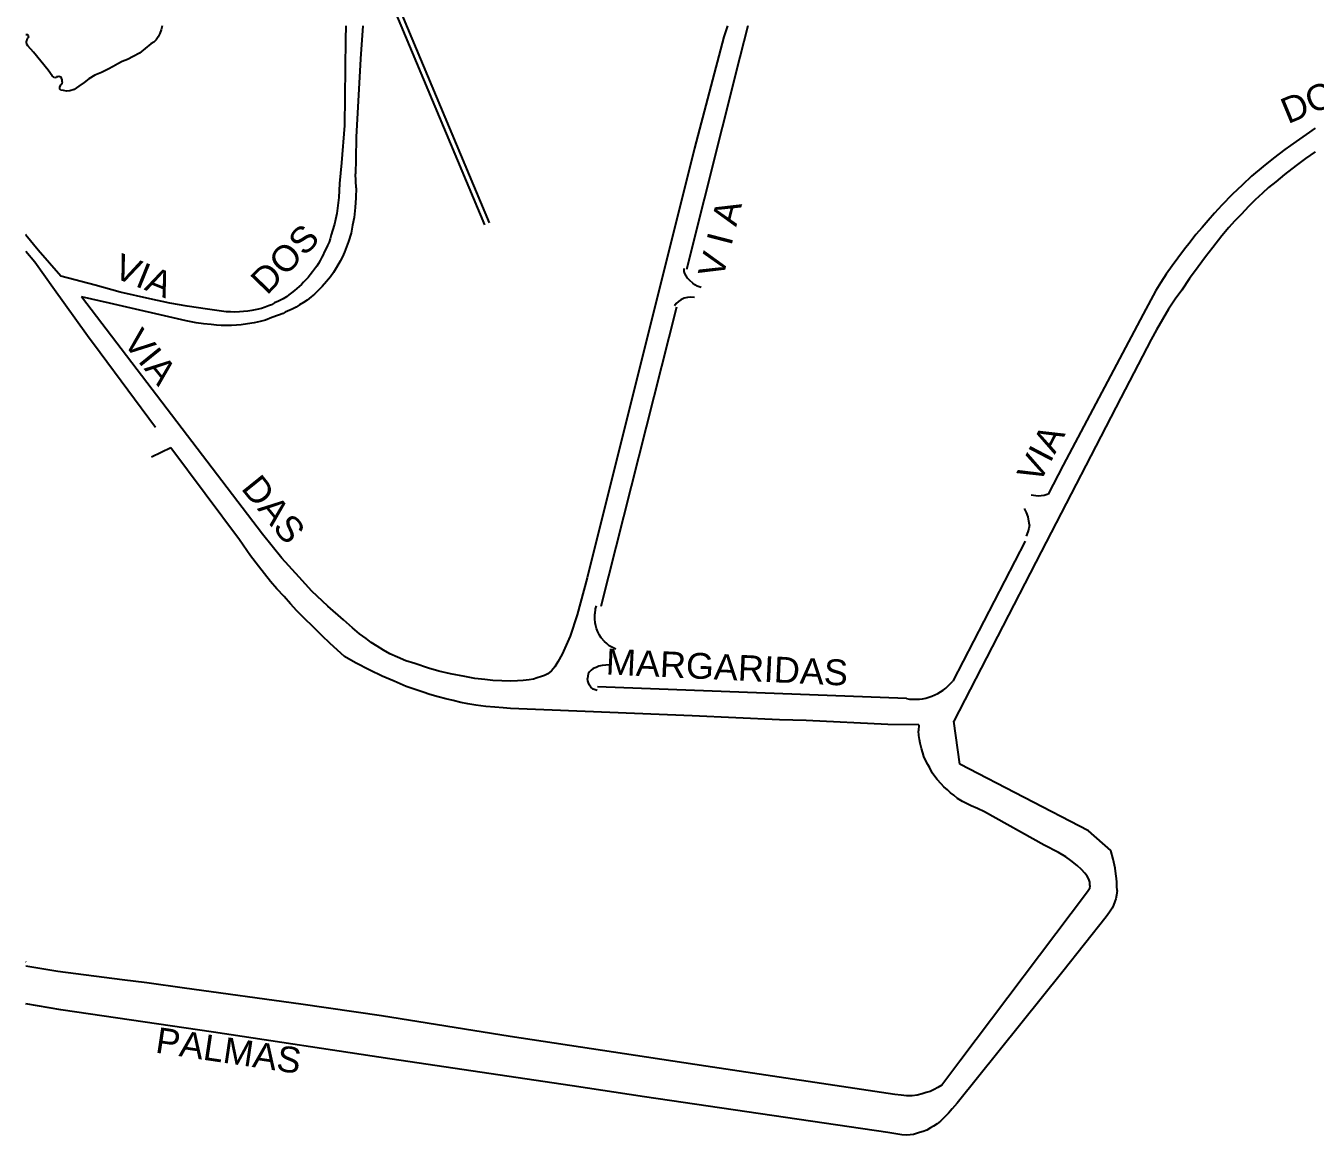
# Model space of a CAD drawing. Header units: millimetres. Extents: x 583 to 26013, y 350 to 21391.
# Drawn here: x 11091 to 11591, y 14954 to 15384 of the extents above; entities that cross this region are included whole.
import ezdxf
from ezdxf.enums import TextEntityAlignment as Align

# ---------------------------------------------------------------- set-up
doc = ezdxf.new("R2010")
doc.units = ezdxf.units.MM
for name, color, linetype in [('105-QUADRAS_ESTRADAS', 80, 'Continuous'), ('110-CERCA_DE_ARAME', 10, 'Continuous'), ('145-', 130, 'Continuous'), ('RIOS', 140, 'Continuous')]:
    doc.layers.add(name, color=color, linetype=linetype)
doc.styles.add('EU', font='arial.ttf', dxfattribs={"height": 10})

msp = doc.modelspace()

# ---------------------------------------------------------------- linework, layer by layer
at = {"color": 0, "linetype": 'Continuous', "lineweight": 25}
msp.add_arc((11435.92335, 15141.56991), 18.76141, 259.8450724, 321.5458291, dxfattribs=at)
at = {"layer": '105-QUADRAS_ESTRADAS', "color": 0, "linetype": 'Continuous'}
for p, q in [((11215.31551, 15383.90241), (11215.11551, 15378.60241)), ((11371.21551, 15383.90241), (11368.01551, 15371.80241)), ((11215.11551, 15378.60241), (11214.71551, 15345.30241)), ((11368.01551, 15371.80241), (11347.31551, 15289.40241)), ((11214.71551, 15345.30241), (11213.61551, 15330.80241)), ((11587.61551, 15341.80241), (11583.81551, 15339.10241)), ((11591.11551, 15344.20241), (11587.61551, 15341.80241)), ((11591.11551, 15344.20241), (11591.11551, 15344.20241)), ((11579.41551, 15336.00241), (11575.01551, 15332.60241)), ((11583.81551, 15339.10241), (11579.41551, 15336.00241)), ((11213.61551, 15330.80241), (11212.81551, 15322.80241)), ((11575.01551, 15332.60241), (11571.01551, 15329.40241)), ((11566.51551, 15325.60241), (11563.01551, 15322.30241)), ((11571.01551, 15329.40241), (11566.51551, 15325.60241)), ((11212.81551, 15322.80241), (11212.51551, 15317.40241)), ((11212.51551, 15317.40241), (11212.11551, 15314.30241)), ((11211.71551, 15311.20241), (11211.21551, 15308.90241)), ((11212.11551, 15314.30241), (11211.71551, 15311.20241)), ((11210.81551, 15307.00241), (11210.11551, 15304.60241)), ((11211.21551, 15308.90241), (11210.81551, 15307.00241)), ((11091.31551, 15302.90241), (11091.21551, 15303.00241)), ((11095.91551, 15296.90241), (11091.21551, 15302.80241)), ((11208.81551, 15300.10241), (11208.11551, 15298.80241)), ((11209.21551, 15301.30241), (11208.81551, 15300.10241)), ((11209.61551, 15302.90241), (11209.21551, 15301.30241)), ((11210.11551, 15304.60241), (11209.61551, 15302.90241)), ((11104.81551, 15286.90241), (11095.91551, 15296.90241)), ((11206.51551, 15295.20241), (11206.01551, 15294.20241)), ((11206.91551, 15296.20241), (11206.51551, 15295.20241)), ((11207.51551, 15297.40241), (11206.91551, 15296.20241)), ((11208.11551, 15298.80241), (11207.51551, 15297.40241)), ((11203.51551, 15290.10241), (11202.31551, 15288.50241)), ((11204.01551, 15290.80241), (11203.51551, 15290.10241)), ((11204.61551, 15291.80241), (11204.01551, 15290.80241)), ((11205.31551, 15293.00241), (11204.61551, 15291.80241)), ((11206.01551, 15294.20241), (11205.31551, 15293.00241)), ((11118.11551, 15283.40241), (11104.81551, 15286.90241)), ((11199.51551, 15285.20241), (11198.81551, 15284.50241)), ((11200.61551, 15286.30241), (11199.51551, 15285.20241)), ((11201.41551, 15287.40241), (11200.61551, 15286.30241)), ((11202.31551, 15288.50241), (11201.41551, 15287.40241)), ((11346.51551, 15288.70241), (11346.41551, 15289.80241)), ((11346.71551, 15287.90241), (11346.51551, 15288.70241)), ((11347.21551, 15287.00241), (11346.71551, 15287.90241)), ((11347.81551, 15286.10241), (11347.21551, 15287.00241)), ((11348.61551, 15285.20241), (11347.81551, 15286.10241)), ((11349.81551, 15284.10241), (11348.61551, 15285.20241)), ((11127.71551, 15280.70241), (11118.11551, 15283.40241)), ((11139.21551, 15278.10241), (11127.71551, 15280.70241)), ((11194.21551, 15280.40241), (11193.11551, 15279.60241)), ((11195.41551, 15281.30241), (11194.21551, 15280.40241)), ((11196.31551, 15282.10241), (11195.41551, 15281.30241)), ((11197.21551, 15282.90241), (11196.31551, 15282.10241)), ((11198.01551, 15283.70241), (11197.21551, 15282.90241)), ((11198.81551, 15284.50241), (11198.01551, 15283.70241)), ((11350.61551, 15283.50241), (11349.81551, 15284.10241)), ((11351.51551, 15283.00241), (11350.61551, 15283.50241)), ((11353.01551, 15282.50241), (11351.51551, 15283.00241)), ((11118.61551, 15271.20241), (11112.81551, 15278.90241)), ((11123.61551, 15276.40241), (11112.81551, 15278.90241)), ((11153.31551, 15269.50241), (11123.61551, 15276.40241)), ((11147.01551, 15276.40241), (11139.21551, 15278.10241)), ((11153.71551, 15275.30241), (11147.01551, 15276.40241)), ((11161.61551, 15274.10241), (11153.71551, 15275.30241)), ((11185.31551, 15275.40241), (11184.01551, 15274.90241)), ((11186.41551, 15275.80241), (11185.31551, 15275.40241)), ((11187.61551, 15276.50241), (11186.41551, 15275.80241)), ((11189.11551, 15277.20241), (11187.61551, 15276.50241)), ((11190.91551, 15278.10241), (11189.11551, 15277.20241)), ((11192.31551, 15278.90241), (11190.91551, 15278.10241)), ((11193.11551, 15279.60241), (11192.31551, 15278.90241)), ((11343.41551, 15276.30241), (11342.71551, 15275.40241)), ((11344.21551, 15277.10241), (11343.41551, 15276.30241)), ((11345.21551, 15277.70241), (11344.21551, 15277.10241)), ((11346.51551, 15278.30241), (11345.21551, 15277.70241)), ((11347.81551, 15278.60241), (11346.51551, 15278.30241)), ((11349.01551, 15278.70241), (11347.81551, 15278.60241)), ((11350.41551, 15278.60241), (11349.01551, 15278.70241)), ((11183.01551, 15186.90241), (11118.61551, 15271.20241)), ((11167.01551, 15273.30241), (11161.61551, 15274.10241)), ((11168.91551, 15273.10241), (11167.01551, 15273.30241)), ((11170.51551, 15273.00241), (11168.91551, 15273.10241)), ((11172.01551, 15272.90241), (11170.51551, 15273.00241)), ((11174.01551, 15273.00241), (11172.01551, 15272.90241)), ((11175.61551, 15273.20241), (11174.01551, 15273.00241)), ((11177.21551, 15273.30241), (11175.61551, 15273.20241)), ((11178.81551, 15273.60241), (11177.21551, 15273.30241)), ((11180.71551, 15274.00241), (11178.81551, 15273.60241)), ((11182.51551, 15274.40241), (11180.71551, 15274.00241)), ((11184.01551, 15274.90241), (11182.51551, 15274.40241)), ((11186.61551, 15270.80241), (11184.11551, 15269.80241)), ((11189.21551, 15271.70241), (11186.61551, 15270.80241)), ((11190.91551, 15272.40241), (11189.21551, 15271.70241)), ((11191.71551, 15272.90241), (11190.91551, 15272.40241)), ((11343.51551, 15274.80241), (11314.11551, 15158.80241)), ((11157.21551, 15268.80241), (11153.31551, 15269.50241)), ((11160.11551, 15268.40241), (11157.21551, 15268.80241)), ((11163.01551, 15268.10241), (11160.11551, 15268.40241)), ((11165.11551, 15267.90241), (11163.01551, 15268.10241)), ((11166.91551, 15267.70241), (11165.11551, 15267.90241)), ((11168.91551, 15267.70241), (11166.91551, 15267.70241)), ((11170.91551, 15267.80241), (11168.91551, 15267.70241)), ((11172.81551, 15267.90241), (11170.91551, 15267.80241)), ((11174.71551, 15268.00241), (11172.81551, 15267.90241)), ((11177.11551, 15268.40241), (11174.71551, 15268.00241)), ((11179.71551, 15268.80241), (11177.11551, 15268.40241)), ((11182.01551, 15269.30241), (11179.71551, 15268.80241)), ((11184.11551, 15269.80241), (11182.01551, 15269.30241)), ((11120.01551, 15257.10241), (11115.11551, 15263.70241)), ((11190.41551, 15177.50241), (11183.01551, 15186.90241)), ((11178.31551, 15178.40241), (11174.01551, 15184.60241)), ((11478.71551, 15184.10241), (11450.61551, 15129.90241)), ((11181.41551, 15174.40241), (11178.31551, 15178.40241)), ((11197.11551, 15170.20241), (11190.41551, 15177.50241)), ((11183.71551, 15171.40241), (11181.41551, 15174.40241)), ((11186.11551, 15168.50241), (11183.71551, 15171.40241)), ((11202.11551, 15164.70241), (11197.11551, 15170.20241)), ((11188.51551, 15165.60241), (11186.11551, 15168.50241)), ((11191.31551, 15162.70241), (11188.51551, 15165.60241)), ((11308.81551, 15169.90241), (11304.91551, 15155.60241)), ((11193.81551, 15159.80241), (11191.31551, 15162.70241)), ((11208.31551, 15158.90241), (11202.11551, 15164.70241)), ((11196.21551, 15157.10241), (11193.81551, 15159.80241)), ((11199.21551, 15154.20241), (11196.21551, 15157.10241)), ((11214.31551, 15153.60241), (11208.31551, 15158.90241)), ((11304.91551, 15155.60241), (11302.21551, 15147.30241)), ((11312.01551, 15157.90241), (11311.81551, 15155.90241)), ((11311.81551, 15154.00241), (11311.81551, 15155.90241)), ((11312.31551, 15159.10241), (11312.01551, 15157.90241)), ((11202.41551, 15151.00241), (11199.21551, 15154.20241)), ((11206.01551, 15147.50241), (11202.41551, 15151.00241)), ((11217.81551, 15150.50241), (11214.31551, 15153.60241)), ((11220.61551, 15148.20241), (11217.81551, 15150.50241)), ((11312.01551, 15152.40241), (11311.81551, 15154.00241)), ((11312.21551, 15151.30241), (11312.01551, 15152.40241)), ((11312.51551, 15150.20241), (11312.21551, 15151.30241)), ((11313.01551, 15149.00241), (11312.51551, 15150.20241)), ((11209.21551, 15144.50241), (11206.01551, 15147.50241)), ((11223.11551, 15146.40241), (11220.61551, 15148.20241)), ((11225.11551, 15144.90241), (11223.11551, 15146.40241)), ((11302.21551, 15147.30241), (11299.21551, 15140.30241)), ((11313.61551, 15147.70241), (11313.01551, 15149.00241)), ((11314.31551, 15146.60241), (11313.61551, 15147.70241)), ((11315.51551, 15145.20241), (11314.31551, 15146.60241)), ((11316.41551, 15144.40241), (11315.51551, 15145.20241)), ((11214.81551, 15139.40241), (11209.21551, 15144.50241)), ((11227.41551, 15143.40241), (11225.11551, 15144.90241)), ((11229.91551, 15141.90241), (11227.41551, 15143.40241)), ((11232.31551, 15140.50241), (11229.91551, 15141.90241)), ((11235.31551, 15139.10241), (11232.31551, 15140.50241)), ((11299.21551, 15140.30241), (11297.51551, 15137.40241)), ((11317.41551, 15143.50241), (11316.41551, 15144.40241)), ((11318.71551, 15142.90241), (11317.41551, 15143.50241)), ((11320.01551, 15142.30241), (11318.71551, 15142.90241)), ((11238.51551, 15137.70241), (11235.31551, 15139.10241)), ((11242.01551, 15136.70241), (11238.51551, 15137.70241)), ((11247.31551, 15134.90241), (11242.01551, 15136.70241)), ((11296.31551, 15135.40241), (11295.01551, 15133.80241)), ((11297.51551, 15137.40241), (11296.31551, 15135.40241)), ((11312.31551, 15135.20241), (11311.21551, 15134.70241)), ((11313.31551, 15135.60241), (11312.31551, 15135.20241)), ((11314.71551, 15135.90241), (11313.31551, 15135.60241)), ((11316.11551, 15136.10241), (11314.71551, 15135.90241)), ((11317.81551, 15136.20241), (11316.11551, 15136.10241)), ((11251.31551, 15133.70241), (11247.31551, 15134.90241)), ((11255.91551, 15132.70241), (11251.31551, 15133.70241)), ((11261.41551, 15131.60241), (11255.91551, 15132.70241)), ((11265.31551, 15130.90241), (11261.41551, 15131.60241)), ((11269.11551, 15130.50241), (11265.31551, 15130.90241)), ((11272.21551, 15130.10241), (11269.11551, 15130.50241)), ((11275.81551, 15130.00241), (11272.21551, 15130.10241)), ((11279.01551, 15129.90241), (11275.81551, 15130.00241)), ((11281.81551, 15130.00241), (11279.01551, 15129.90241)), ((11284.01551, 15130.10241), (11281.81551, 15130.00241)), ((11286.31551, 15130.40241), (11284.01551, 15130.10241)), ((11288.01551, 15130.60241), (11286.31551, 15130.40241)), ((11289.51551, 15131.10241), (11288.01551, 15130.60241)), ((11291.11551, 15131.60241), (11289.51551, 15131.10241)), ((11292.31551, 15132.10241), (11291.11551, 15131.60241)), ((11293.61551, 15132.70241), (11292.31551, 15132.10241)), ((11295.01551, 15133.80241), (11293.61551, 15132.70241)), ((11309.11551, 15131.80241), (11309.01551, 15130.90241)), ((11309.11551, 15130.00241), (11309.01551, 15130.90241)), ((11309.21551, 15132.70241), (11309.11551, 15131.80241)), ((11309.31551, 15129.20241), (11309.11551, 15130.00241)), ((11309.71551, 15133.50241), (11309.21551, 15132.70241)), ((11310.41551, 15134.10241), (11309.71551, 15133.50241)), ((11311.21551, 15134.70241), (11310.41551, 15134.10241)), ((11309.81551, 15128.30241), (11309.31551, 15129.20241)), ((11310.31551, 15127.50241), (11309.81551, 15128.30241)), ((11311.11551, 15126.80241), (11310.31551, 15127.50241)), ((11312.71551, 15126.20241), (11311.11551, 15126.80241)), ((11432.61551, 15123.10241), (11312.81551, 15127.70241)), ((11295.21551, 15118.60241), (11279.11551, 15119.30241)), ((11349.51551, 15116.40241), (11295.21551, 15118.60241)), ((11383.41551, 15114.80241), (11349.51551, 15116.40241)), ((11393.81551, 15114.60241), (11383.41551, 15114.80241)), ((11425.41551, 15113.10241), (11393.81551, 15114.60241)), ((11451.01551, 15085.60241), (11449.71551, 15086.60241)), ((11452.51551, 15084.40241), (11451.01551, 15085.60241)), ((11454.41551, 15083.20241), (11452.51551, 15084.40241)), ((11457.81551, 15081.50241), (11454.41551, 15083.20241)), ((11460.21551, 15080.50241), (11457.81551, 15081.50241)), ((11462.91551, 15079.20241), (11460.21551, 15080.50241)), ((11103.61551, 15017.30241), (11091.21551, 15019.30241)), ((11128.51551, 15014.10241), (11103.61551, 15017.30241)), ((11138.11551, 15012.90241), (11128.51551, 15014.10241)), ((11104.81551, 15002.40241), (11091.21551, 15004.80241)), ((11091.21551, 15004.30241), (11091.21551, 15004.30241)), ((11164.01551, 14993.70241), (11104.81551, 15002.40241)), ((11279.01551, 14992.10241), (11229.11551, 15000.10241)), ((11232.31551, 14983.40241), (11164.01551, 14993.70241)), ((11303.01551, 14973.00241), (11232.31551, 14983.40241)), ((11331.11551, 14968.70241), (11303.01551, 14973.00241))]:
    msp.add_line(p, q, dxfattribs=at)
at = {"layer": '105-QUADRAS_ESTRADAS', "color": 0, "linetype": 'Continuous', "lineweight": 25}
for p, q in [((11437.41551, 15112.90241), (11425.41551, 15113.10241)), ((11437.41551, 15112.90241), (11437.31551, 15110.60241)), ((11437.51551, 15108.80241), (11437.31551, 15110.60241)), ((11437.71551, 15107.20241), (11437.51551, 15108.80241)), ((11438.01551, 15105.80241), (11437.71551, 15107.20241)), ((11438.51551, 15103.70241), (11438.01551, 15105.80241)), ((11439.01551, 15102.00241), (11438.51551, 15103.70241)), ((11439.41551, 15100.60241), (11439.01551, 15102.00241)), ((11440.11551, 15099.00241), (11439.41551, 15100.60241)), ((11441.01551, 15097.50241), (11440.11551, 15099.00241)), ((11441.71551, 15096.30241), (11441.01551, 15097.50241)), ((11442.61551, 15094.30241), (11441.71551, 15096.30241)), ((11443.61551, 15092.90241), (11442.61551, 15094.30241)), ((11444.61551, 15091.70241), (11443.61551, 15092.90241)), ((11446.11551, 15090.00241), (11444.61551, 15091.70241)), ((11447.21551, 15088.90241), (11446.11551, 15090.00241)), ((11448.51551, 15087.70241), (11447.21551, 15088.90241)), ((11449.71551, 15086.60241), (11448.51551, 15087.70241))]:
    msp.add_line(p, q, dxfattribs=at)
at = {"layer": '110-CERCA_DE_ARAME', "color": 0, "linetype": 'Continuous'}
for p, q in [((11221.81551, 15383.90241), (11220.91551, 15371.10241)), ((11363.21551, 15383.90241), (11361.81551, 15379.70241)), ((11361.81551, 15379.70241), (11350.51551, 15336.50241)), ((11220.91551, 15371.10241), (11219.31551, 15340.80241)), ((11219.31551, 15340.80241), (11219.11551, 15332.20241)), ((11350.51551, 15336.50241), (11308.81551, 15169.90241)), ((11591.11551, 15335.10241), (11587.41551, 15332.50241)), ((11219.11551, 15332.20241), (11219.01551, 15326.50241)), ((11587.41551, 15332.50241), (11583.81551, 15329.80241)), ((11219.21551, 15321.10241), (11219.01551, 15326.50241)), ((11579.31551, 15326.30241), (11575.91551, 15323.50241)), ((11583.81551, 15329.80241), (11579.31551, 15326.30241)), ((11219.21551, 15321.10241), (11219.11551, 15317.30241)), ((11563.01551, 15322.30241), (11559.01551, 15318.60241)), ((11573.01551, 15321.20241), (11570.71551, 15319.10241)), ((11575.91551, 15323.50241), (11573.01551, 15321.20241)), ((11219.11551, 15317.30241), (11218.91551, 15313.50241)), ((11559.01551, 15318.60241), (11554.91551, 15314.40241)), ((11567.91551, 15316.50241), (11565.41551, 15314.00241)), ((11570.71551, 15319.10241), (11567.91551, 15316.50241)), ((11218.91551, 15313.50241), (11218.51551, 15309.60241)), ((11552.11551, 15311.30241), (11549.61551, 15308.50241)), ((11554.91551, 15314.40241), (11552.11551, 15311.30241)), ((11562.51551, 15310.80241), (11559.91551, 15308.20241)), ((11565.41551, 15314.00241), (11562.51551, 15310.80241)), ((11217.91551, 15306.60241), (11217.31551, 15303.60241)), ((11218.51551, 15309.60241), (11217.91551, 15306.60241)), ((11547.31551, 15305.80241), (11544.91551, 15303.00241)), ((11549.61551, 15308.50241), (11547.31551, 15305.80241)), ((11557.71551, 15305.70241), (11554.91551, 15302.50241)), ((11559.91551, 15308.20241), (11557.71551, 15305.70241)), ((11216.31551, 15300.30241), (11215.51551, 15298.20241)), ((11217.31551, 15303.60241), (11216.31551, 15300.30241)), ((11542.71551, 15300.00241), (11540.51551, 15297.30241)), ((11544.91551, 15303.00241), (11542.71551, 15300.00241)), ((11554.91551, 15302.50241), (11551.41551, 15298.00241)), ((11091.21551, 15296.50241), (11091.21551, 15296.50241)), ((11094.61551, 15292.30241), (11091.21551, 15296.50241)), ((11214.71551, 15296.20241), (11213.91551, 15294.40241)), ((11215.51551, 15298.20241), (11214.71551, 15296.20241)), ((11540.51551, 15297.30241), (11537.91551, 15293.90241)), ((11551.41551, 15298.00241), (11548.61551, 15294.40241)), ((11101.61551, 15282.50241), (11094.61551, 15292.30241)), ((11211.61551, 15290.20241), (11210.51551, 15288.30241)), ((11213.01551, 15292.70241), (11211.61551, 15290.20241)), ((11213.91551, 15294.40241), (11213.01551, 15292.70241)), ((11535.71551, 15290.90241), (11533.31551, 15287.70241)), ((11537.91551, 15293.90241), (11535.71551, 15290.90241)), ((11545.71551, 15290.50241), (11542.41551, 15286.00241)), ((11548.61551, 15294.40241), (11545.71551, 15290.50241)), ((11209.31551, 15286.60241), (11207.81551, 15284.80241)), ((11210.51551, 15288.30241), (11209.31551, 15286.60241)), ((11533.31551, 15287.70241), (11531.31551, 15284.40241)), ((11542.41551, 15286.00241), (11539.41551, 15281.50241)), ((11115.11551, 15263.70241), (11101.61551, 15282.50241)), ((11204.71551, 15281.40241), (11203.11551, 15279.90241)), ((11206.11551, 15282.90241), (11204.71551, 15281.40241)), ((11207.81551, 15284.80241), (11206.11551, 15282.90241)), ((11529.41551, 15281.30241), (11524.51551, 15272.20241)), ((11531.31551, 15284.40241), (11529.41551, 15281.30241)), ((11539.41551, 15281.50241), (11536.81551, 15278.00241)), ((11197.31551, 15275.70241), (11196.01551, 15274.90241)), ((11198.81551, 15276.60241), (11197.31551, 15275.70241)), ((11200.21551, 15277.60241), (11198.81551, 15276.60241)), ((11201.81551, 15278.80241), (11200.21551, 15277.60241)), ((11203.11551, 15279.90241), (11201.81551, 15278.80241)), ((11536.81551, 15278.00241), (11534.31551, 15274.10241)), ((11194.41551, 15274.10241), (11191.71551, 15272.90241)), ((11196.01551, 15274.90241), (11194.41551, 15274.10241)), ((11524.51551, 15272.20241), (11493.41551, 15213.60241)), ((11531.91551, 15270.10241), (11529.61551, 15266.10241)), ((11534.31551, 15274.10241), (11531.91551, 15270.10241)), ((11529.61551, 15266.10241), (11527.51551, 15262.30241)), ((11527.51551, 15262.30241), (11515.81551, 15239.70241)), ((11141.51551, 15228.20241), (11120.01551, 15257.10241)), ((11515.81551, 15239.70241), (11484.91551, 15180.00241)), ((11147.41551, 15220.30241), (11139.91551, 15216.70241)), ((11174.01551, 15184.60241), (11147.41551, 15220.30241)), ((11493.41551, 15213.60241), (11487.61551, 15202.30241)), ((11483.71551, 15201.60241), (11481.01551, 15201.90241)), ((11486.01551, 15201.80241), (11483.71551, 15201.60241)), ((11487.61551, 15202.30241), (11486.01551, 15201.80241)), ((11479.21551, 15195.30241), (11478.41551, 15196.80241)), ((11479.91551, 15193.60241), (11479.21551, 15195.30241)), ((11480.11551, 15191.90241), (11479.91551, 15193.60241)), ((11480.31551, 15190.50241), (11480.11551, 15191.90241)), ((11480.31551, 15190.50241), (11480.11551, 15189.10241)), ((11479.71551, 15187.70241), (11479.11551, 15186.10241)), ((11480.11551, 15189.10241), (11479.71551, 15187.70241)), ((11484.91551, 15180.00241), (11451.01551, 15114.30241)), ((11219.01551, 15136.90241), (11214.81551, 15139.40241)), ((11224.61551, 15134.10241), (11219.01551, 15136.90241)), ((11229.41551, 15131.80241), (11224.61551, 15134.10241)), ((11234.01551, 15129.80241), (11229.41551, 15131.80241)), ((11238.71551, 15127.80241), (11234.01551, 15129.80241)), ((11242.11551, 15126.60241), (11238.71551, 15127.80241)), ((11245.21551, 15125.60241), (11242.11551, 15126.60241)), ((11247.81551, 15124.70241), (11245.21551, 15125.60241)), ((11251.11551, 15123.80241), (11247.81551, 15124.70241)), ((11254.01551, 15123.00241), (11251.11551, 15123.80241)), ((11256.91551, 15122.30241), (11254.01551, 15123.00241)), ((11259.81551, 15121.60241), (11256.91551, 15122.30241)), ((11262.51551, 15121.10241), (11259.81551, 15121.60241)), ((11265.71551, 15120.60241), (11262.51551, 15121.10241)), ((11269.51551, 15120.00241), (11265.71551, 15120.60241)), ((11273.01551, 15119.70241), (11269.51551, 15120.00241)), ((11276.31551, 15119.50241), (11273.01551, 15119.70241)), ((11279.11551, 15119.30241), (11276.31551, 15119.50241)), ((11503.21551, 15071.80241), (11453.31551, 15097.70241)), ((11486.11551, 15066.30241), (11462.91551, 15079.20241)), ((11511.91551, 15064.20241), (11503.21551, 15071.80241)), ((11491.61551, 15063.40241), (11486.11551, 15066.30241)), ((11494.41551, 15061.70241), (11491.61551, 15063.40241)), ((11496.41551, 15060.30241), (11494.41551, 15061.70241)), ((11498.81551, 15058.40241), (11496.41551, 15060.30241)), ((11512.81551, 15060.80241), (11511.91551, 15064.20241)), ((11513.61551, 15057.40241), (11512.81551, 15060.80241)), ((11500.51551, 15056.80241), (11498.81551, 15058.40241)), ((11501.81551, 15055.40241), (11500.51551, 15056.80241)), ((11502.71551, 15054.20241), (11501.81551, 15055.40241)), ((11513.91551, 15055.20241), (11513.61551, 15057.40241)), ((11514.11551, 15053.30241), (11513.91551, 15055.20241)), ((11503.41551, 15053.10241), (11502.71551, 15054.20241)), ((11503.81551, 15051.90241), (11503.41551, 15053.10241)), ((11503.81551, 15050.60241), (11503.61551, 15049.30241)), ((11503.81551, 15050.60241), (11503.81551, 15051.90241)), ((11514.21551, 15051.90241), (11514.11551, 15053.30241)), ((11514.21551, 15050.30241), (11514.21551, 15051.90241)), ((11514.31551, 15048.70241), (11514.21551, 15050.30241)), ((11502.91551, 15048.10241), (11453.31551, 14982.50241)), ((11503.61551, 15049.30241), (11502.91551, 15048.10241)), ((11513.81551, 15045.50241), (11513.41551, 15044.40241)), ((11514.11551, 15046.90241), (11513.81551, 15045.50241)), ((11514.31551, 15048.70241), (11514.11551, 15046.90241)), ((11511.41551, 15040.30241), (11510.11551, 15038.50241)), ((11512.41551, 15041.80241), (11511.41551, 15040.30241)), ((11512.91551, 15043.00241), (11512.41551, 15041.80241)), ((11513.41551, 15044.40241), (11512.91551, 15043.00241)), ((11510.11551, 15038.50241), (11493.31551, 15017.30241)), ((11091.31551, 15020.90241), (11091.21551, 15021.00241)), ((11493.31551, 15017.30241), (11452.31551, 14966.20241)), ((11152.71551, 15010.80241), (11138.11551, 15012.90241)), ((11197.81551, 15004.60241), (11152.71551, 15010.80241)), ((11229.11551, 15000.10241), (11197.81551, 15004.60241)), ((11354.91551, 14980.60241), (11279.01551, 14992.10241)), ((11428.11551, 14969.60241), (11354.91551, 14980.60241)), ((11453.31551, 14982.50241), (11446.41551, 14973.20241)), ((11440.31551, 14970.30241), (11438.71551, 14969.80241)), ((11441.91551, 14970.80241), (11440.31551, 14970.30241)), ((11443.41551, 14971.50241), (11441.91551, 14970.80241)), ((11444.81551, 14972.30241), (11443.41551, 14971.50241)), ((11446.41551, 14973.20241), (11444.81551, 14972.30241)), ((11425.41551, 14954.80241), (11331.11551, 14968.70241)), ((11430.61551, 14969.30241), (11428.11551, 14969.60241)), ((11432.61551, 14969.10241), (11430.61551, 14969.30241)), ((11434.81551, 14969.10241), (11432.61551, 14969.10241)), ((11436.81551, 14969.30241), (11434.81551, 14969.10241)), ((11438.71551, 14969.80241), (11436.81551, 14969.30241)), ((11452.31551, 14966.20241), (11450.41551, 14964.00241)), ((11447.11551, 14960.50241), (11445.81551, 14959.20241)), ((11448.91551, 14962.30241), (11447.11551, 14960.50241)), ((11450.41551, 14964.00241), (11448.91551, 14962.30241)), ((11439.11551, 14955.30241), (11437.71551, 14954.80241)), ((11440.61551, 14955.70241), (11439.11551, 14955.30241)), ((11442.01551, 14956.60241), (11440.61551, 14955.70241)), ((11443.11551, 14957.30241), (11442.01551, 14956.60241)), ((11444.61551, 14958.20241), (11443.11551, 14957.30241)), ((11445.81551, 14959.20241), (11444.61551, 14958.20241)), ((11430.91551, 14954.00241), (11425.41551, 14954.80241)), ((11432.71551, 14953.80241), (11430.91551, 14954.00241)), ((11434.11551, 14953.90241), (11432.71551, 14953.80241)), ((11435.41551, 14954.10241), (11434.11551, 14953.90241)), ((11436.51551, 14954.40241), (11435.41551, 14954.10241)), ((11437.71551, 14954.80241), (11436.51551, 14954.40241))]:
    msp.add_line(p, q, dxfattribs=at)
at = {"layer": '110-CERCA_DE_ARAME', "color": 0, "linetype": 'Continuous', "lineweight": 25}
msp.add_line((11453.31551, 15097.70241), (11451.01551, 15114.30241), dxfattribs=at)
at = {"layer": '145-', "color": 0, "linetype": 'Continuous'}
for p, q in [((11092.01551, 15380.50241), (11091.21551, 15380.40241)), ((11092.21551, 15380.20241), (11092.01551, 15380.50241)), ((11092.21551, 15379.80241), (11092.21551, 15380.20241)), ((11143.11551, 15380.90241), (11142.51551, 15379.70241)), ((11143.61551, 15382.40241), (11143.11551, 15380.90241)), ((11144.01551, 15383.90241), (11143.61551, 15382.40241)), ((11091.51551, 15378.60241), (11091.41551, 15378.00241)), ((11091.41551, 15377.40241), (11091.41551, 15378.00241)), ((11091.61551, 15376.80241), (11091.41551, 15377.40241)), ((11091.81551, 15379.10241), (11091.51551, 15378.60241)), ((11091.91551, 15376.20241), (11091.61551, 15376.80241)), ((11092.11551, 15379.40241), (11091.81551, 15379.10241)), ((11094.21551, 15373.70241), (11091.91551, 15376.20241)), ((11092.21551, 15379.80241), (11092.11551, 15379.40241)), ((11137.41551, 15375.20241), (11135.21551, 15373.40241)), ((11139.71551, 15376.90241), (11137.41551, 15375.20241)), ((11140.81551, 15377.60241), (11139.71551, 15376.90241)), ((11141.71551, 15378.50241), (11140.81551, 15377.60241)), ((11142.51551, 15379.70241), (11141.71551, 15378.50241)), ((11099.81551, 15366.70241), (11094.21551, 15373.70241)), ((11128.51551, 15370.10241), (11126.81551, 15369.20241)), ((11130.61551, 15370.90241), (11128.51551, 15370.10241)), ((11132.81551, 15372.10241), (11130.61551, 15370.90241)), ((11135.21551, 15373.40241), (11132.81551, 15372.10241)), ((11101.41551, 15364.50241), (11099.81551, 15366.70241)), ((11120.51551, 15365.90241), (11117.91551, 15364.80241)), ((11123.11551, 15367.10241), (11120.51551, 15365.90241)), ((11125.01551, 15368.20241), (11123.11551, 15367.10241)), ((11126.81551, 15369.20241), (11125.01551, 15368.20241)), ((11102.01551, 15364.00241), (11101.41551, 15364.50241)), ((11102.41551, 15363.80241), (11102.01551, 15364.00241)), ((11102.91551, 15363.90241), (11102.41551, 15363.80241)), ((11103.11551, 15364.10241), (11102.91551, 15363.90241)), ((11103.51551, 15364.20241), (11103.11551, 15364.10241)), ((11104.01551, 15364.30241), (11103.51551, 15364.20241)), ((11104.41551, 15364.20241), (11104.01551, 15364.30241)), ((11104.61551, 15361.00241), (11104.31551, 15360.40241)), ((11104.31551, 15359.90241), (11104.31551, 15360.40241)), ((11104.71551, 15364.00241), (11104.41551, 15364.20241)), ((11105.11551, 15361.50241), (11104.61551, 15361.00241)), ((11105.01551, 15363.60241), (11104.71551, 15364.00241)), ((11105.21551, 15363.00241), (11105.01551, 15363.60241)), ((11105.21551, 15362.20241), (11105.11551, 15361.50241)), ((11105.21551, 15362.20241), (11105.21551, 15363.00241)), ((11111.71551, 15360.60241), (11109.91551, 15359.30241)), ((11113.81551, 15361.90241), (11111.71551, 15360.60241)), ((11115.61551, 15363.40241), (11113.81551, 15361.90241)), ((11117.91551, 15364.80241), (11115.61551, 15363.40241)), ((11104.41551, 15359.40241), (11104.31551, 15359.90241)), ((11104.81551, 15359.00241), (11104.41551, 15359.40241)), ((11105.81551, 15358.80241), (11104.81551, 15359.00241)), ((11106.91551, 15358.60241), (11105.81551, 15358.80241)), ((11108.21551, 15358.70241), (11106.91551, 15358.60241)), ((11109.91551, 15359.30241), (11108.21551, 15358.70241))]:
    msp.add_line(p, q, dxfattribs=at)
at = {"layer": 'RIOS', "lineweight": 25, "flags": 128}
for points in [[(11269.1966, 15306.82808), (11125.15651, 15649.87021), (11087.3807, 15799.94995), (11087.3807, 15954.02381), (10976.99215, 16104.90683), (10976.99215, 16390.39819), (10548.4256, 17006.80032), (10444.53069, 17227.40757), (10308.16859, 17305.26883), (10102.26717, 17306.48181)], [(11271.04064, 15307.60237), (11127.0591, 15650.50506), (11089.3807, 15800.19779), (11089.3807, 15954.67732), (10978.99215, 16105.56033), (10978.99215, 16391.02514), (10550.16349, 17007.80426), (10446.07095, 17228.83117), (10308.70484, 17307.26571), (10102.27895, 17308.48178)]]:
    msp.add_lwpolyline(points, dxfattribs=at)

# ---------------------------------------------------------------- texts
at = {"color": 0, "linetype": 'Continuous', "lineweight": 20, "style": 'EU'}
for s, rotation, p in [('DOS', 22.5659585, (11580.54063, 15345.76303)), ('V I A', 75.5018623, (11361.39, 15285.52414)), ('VIA             DAS', 308.9550984, (11128.4822, 15261.25472)), ('VIA', 62.4122476, (11484.04132, 15205.84778)), ('MARGARIDAS', 357.3121966, (11315.94676, 15132.4904)), ('PALMAS', 351.5381661, (11141.07006, 14985.87702))]:
    msp.add_text(s, height=10, rotation=rotation, dxfattribs=at).set_placement(p)
for s, rotation, p in [('DOS', 45.993572, (11177.48584, 15286.18596)), ('VIA', 337.921943, (11128.3136, 15295.92866))]:
    msp.add_text(s, height=10, rotation=rotation, dxfattribs=at).set_placement(p, align=Align.TOP_LEFT)

doc.saveas('drawing.dxf')
